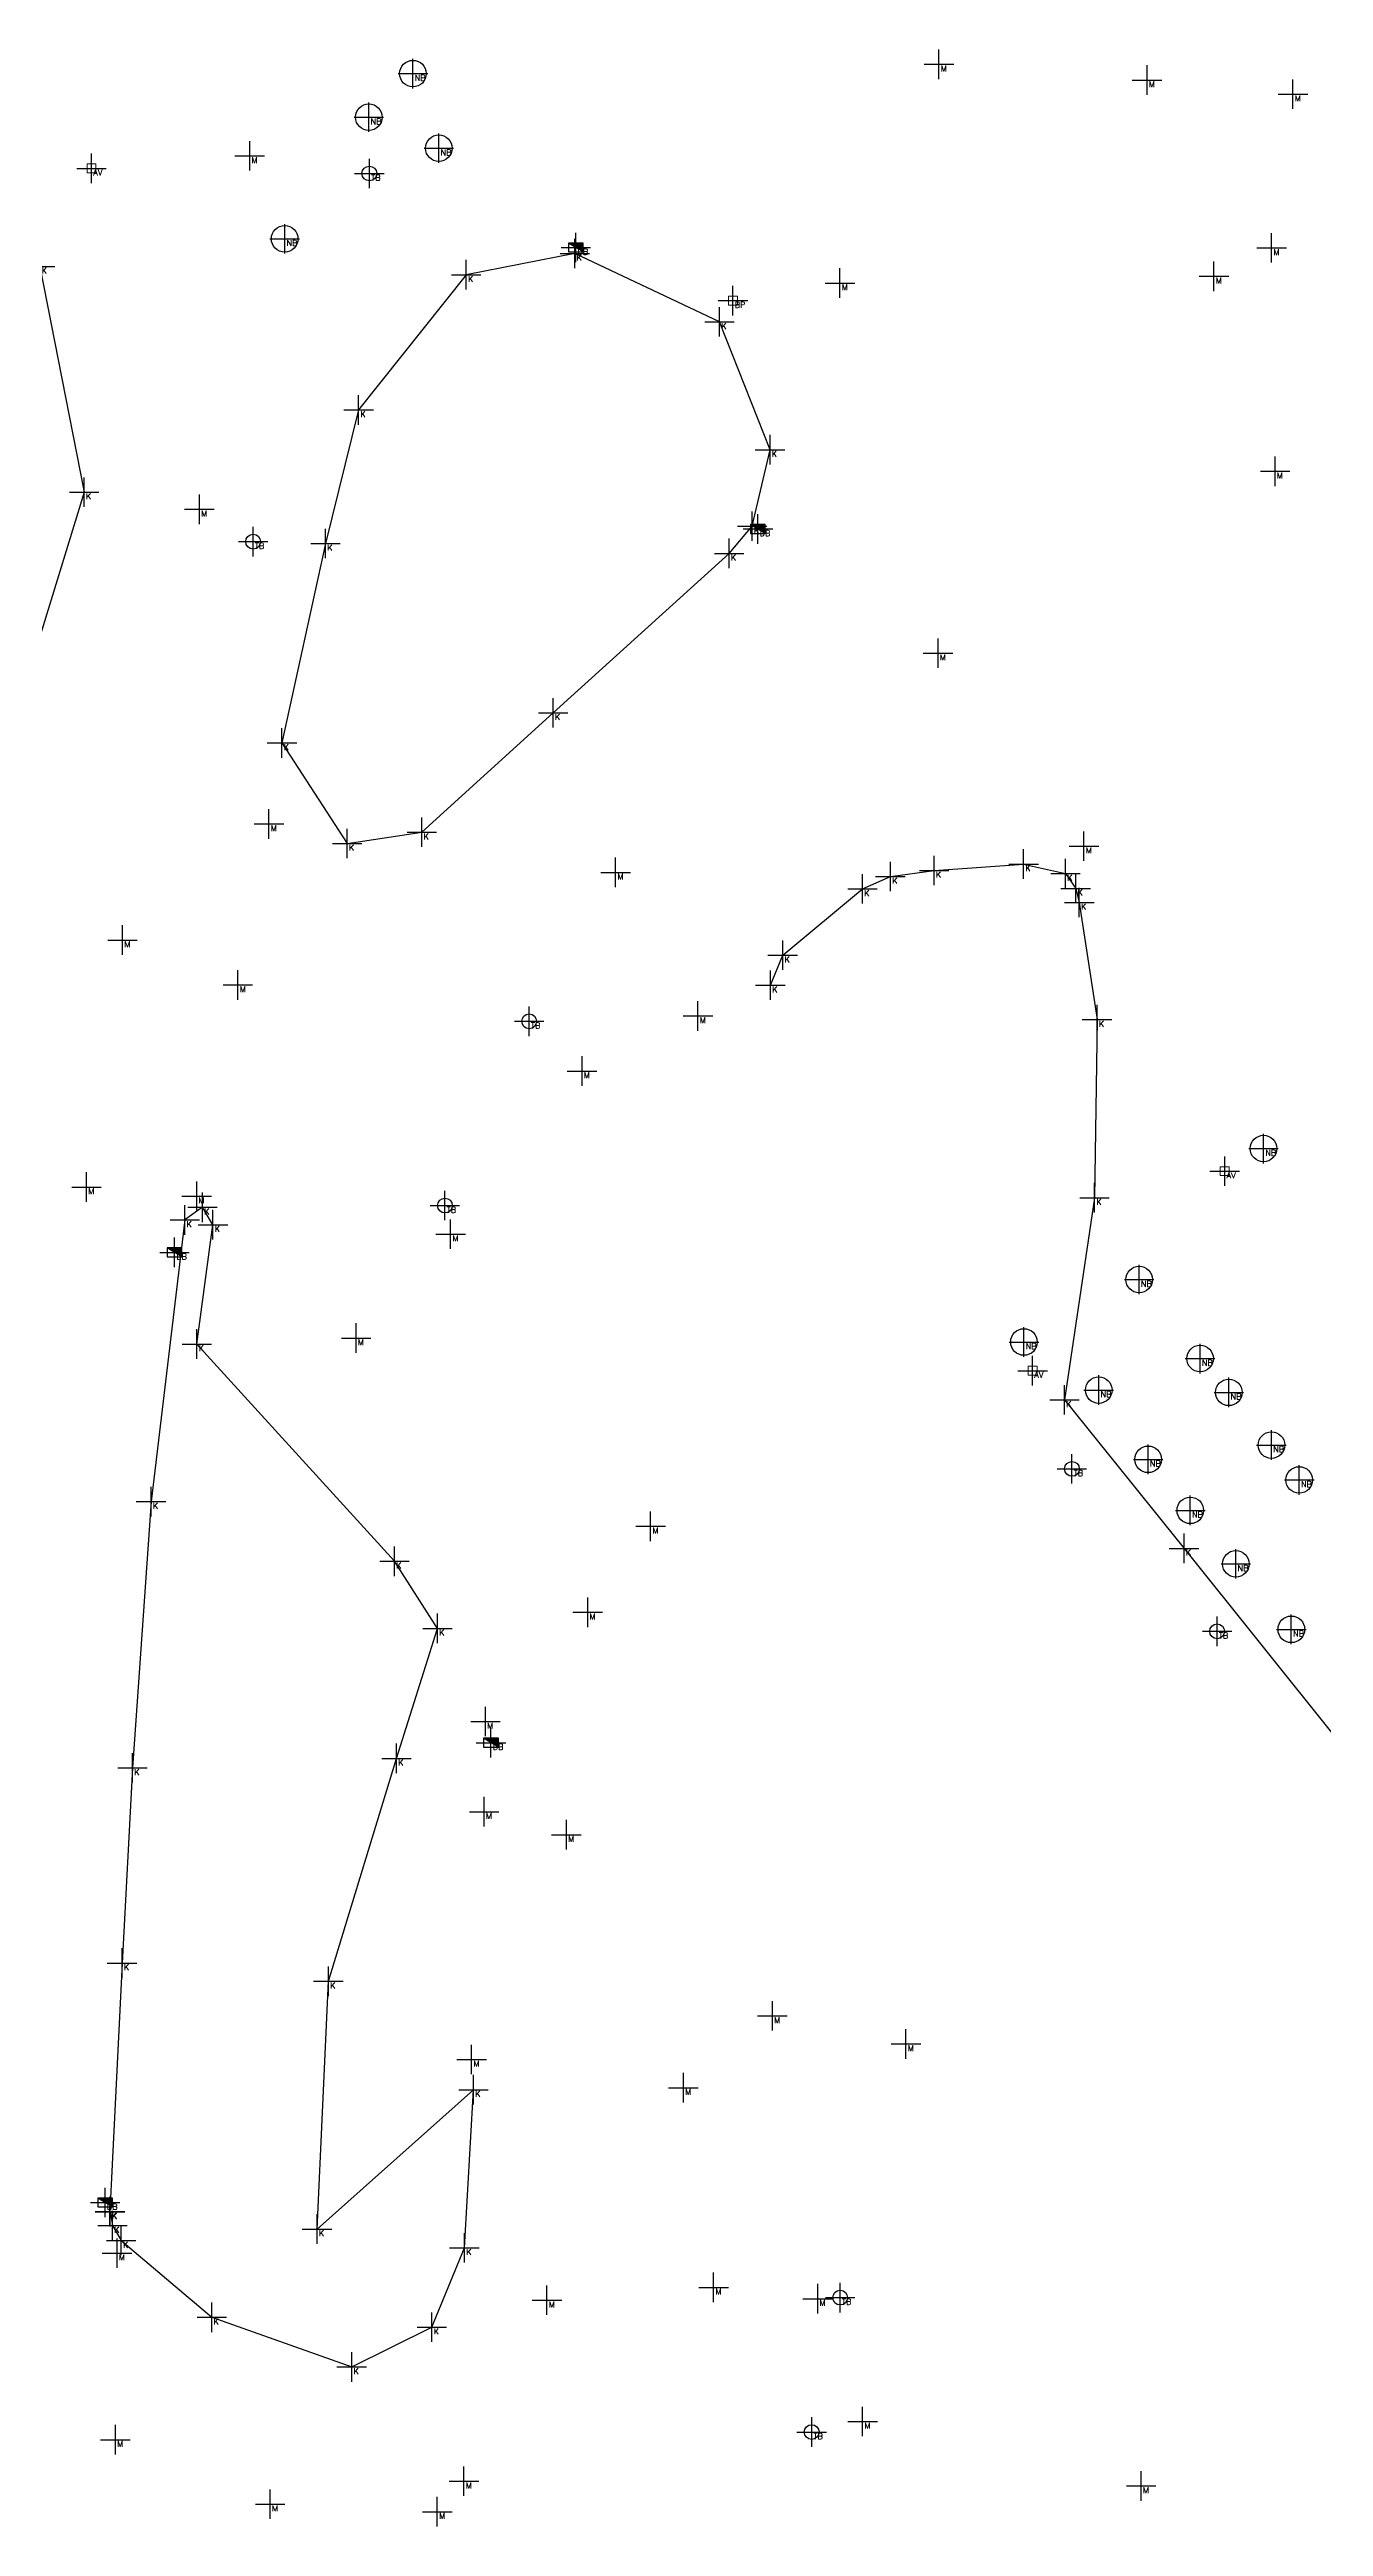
# Model space of a CAD drawing. Header units: metres. Extents: x 113488 to 113987, y 6281306 to 6282136.
# Drawn here: x 113720.1 to 113763.2, y 6281872.3 to 6281956.2 of the extents above; entities that cross this region are included whole.
import ezdxf
from ezdxf.enums import TextEntityAlignment as Align

# ---------------------------------------------------------------- set-up
doc = ezdxf.new("R2010")
doc.units = ezdxf.units.M
doc.header["$PDMODE"] = 2
doc.header["$PDSIZE"] = 0.5
doc.linetypes.add('HIDDEN2', pattern=[0.1875, 0.125, -0.0625])
for name, color, linetype in [('M-2VA', 7, 'Continuous'), ('M-3YTOR', 7, 'Continuous'), ('M-BEF-BRUNNAR-INMÄTT', 7, 'Continuous'), ('M-BEF-VA-V', 4, 'HIDDEN2'), ('M-BEF-VA-V-INMÄTT', 7, 'Continuous'), ('M-BEF-VÄGKANTSTÖD', 1, 'Continuous'), ('M-BRUNNAR', 3, 'Continuous'), ('M-BRUNNSLOCK', 1, 'Continuous'), ('pntdesc', 1, 'Continuous')]:
    doc.layers.add(name, color=color, linetype=linetype)
doc.styles.get("Standard").update_dxf_attribs({"font": 'simplex8.shx'})

# ---------------------------------------------------------------- blocks, each defined once
blk = doc.blocks.new('meas')
at = {"color": 0}
blk.add_point((0, 0), dxfattribs=at)
at = {"layer": 'pntdesc'}
blk.add_attdef('PNTDESC', text='', height=1, dxfattribs=at).set_placement((0.3, -0.21), align=Align.TOP_LEFT)
blk = doc.blocks.new('TB')
at = {"layer": 'M-BRUNNAR', "ltscale": 0.1}
blk.add_circle((0, 0), 0.25, dxfattribs=at)
at = {"layer": 'M-BRUNNSLOCK', "ltscale": 0.1}
blk.add_circle((0, 0), 0.25, dxfattribs=at)
blk = doc.blocks.new('NB')
at = {"layer": 'M-BRUNNAR', "ltscale": 0.1}
blk.add_circle((0, 0), 0.45, dxfattribs=at)
blk = doc.blocks.new('AV')
at = {"layer": 'M-BEF-VA-V', "linetype": 'Continuous', "lineweight": 0, "flags": 128}
blk.add_lwpolyline([(-0.15, 0.15), (-0.15, -0.15), (0.15, -0.15), (0.15, 0.15)], close=True, dxfattribs=at)
blk = doc.blocks.new('BEF-DB')
blk.add_hatch(color=256).paths.add_polyline_path([(-0.25, 0.15), (0.25, -0.15), (0.25, 0.15)])
blk.add_line((0.25, -0.15), (-0.25, 0.15))
at = {"flags": 128}
blk.add_lwpolyline([(-0.25, 0.15), (-0.25, -0.15), (0.25, -0.15), (0.25, 0.15)], close=True, dxfattribs=at)

msp = doc.modelspace()

# ---------------------------------------------------------------- linework, layer by layer
at = {"layer": 'M-BEF-VÄGKANTSTÖD'}
for points in [[(113715.943, 6281952.218, 6.891), (113719.763, 6281948.876, 6.947), (113721.261, 6281941.231, 6.892), (113718.91, 6281933.574, 6.841), (113714.891, 6281929.395, 6.83)], [(113744.49, 6281924.533, 7.216), (113744.905, 6281925.548, 7.192), (113747.608, 6281927.794, 7.18), (113748.552, 6281928.214, 7.186), (113750.034, 6281928.419, 7.196), (113753.061, 6281928.636, 7.209), (113754.479, 6281928.314, 7.188), (113754.823, 6281927.812, 7.174), (113754.944, 6281927.334, 7.139), (113755.547, 6281923.368, 7.07), (113755.462, 6281917.336, 6.972), (113754.446, 6281910.491, 7.035), (113758.49, 6281905.461, 7.025), (113766.203, 6281895.831, 7.056), (113768.049, 6281892.482, 7.102), (113768.661, 6281890.104, 7.131), (113769.019, 6281888.961, 7.153), (113769.925, 6281887.355, 7.179), (113775.732, 6281877.434, 7.32)], [(113722.138, 6281882.993, 7.02), (113722.139, 6281883.001, 7.03), (113722.221, 6281882.53, 7.046), (113722.515, 6281882.023, 7.066), (113725.581, 6281879.424, 7.146), (113730.316, 6281877.742, 7.116), (113733.031, 6281879.089, 7.087), (113734.13, 6281881.776, 7.067), (113734.438, 6281887.131, 7.011), (113729.144, 6281882.411, 7.123), (113729.528, 6281890.803, 7.013), (113731.831, 6281898.35, 6.931), (113733.22, 6281902.751, 6.942), (113731.766, 6281905.025, 6.958), (113725.076, 6281912.38, 6.82), (113725.621, 6281916.421, 6.73), (113725.267, 6281917.011, 6.703), (113724.668, 6281916.583, 6.688), (113723.523, 6281907.046, 6.822), (113722.898, 6281898.029, 6.925), (113722.542, 6281891.419, 6.978), (113722.128, 6281883.004, 7.037)]]:
    msp.add_polyline3d(points, dxfattribs=at)
msp.add_polyline3d([(113737.137, 6281933.758, 6.976), (113743.095, 6281939.155, 6.882), (113743.872, 6281940.076, 6.841), (113744.476, 6281942.666, 6.864), (113742.767, 6281946.995, 6.912), (113737.869, 6281949.313, 6.929), (113734.193, 6281948.591, 6.958), (113730.552, 6281944.013, 6.912), (113729.428, 6281939.49, 6.863), (113727.954, 6281932.736, 6.827), (113730.162, 6281929.332, 6.87), (113732.69, 6281929.714, 6.927)], close=True, dxfattribs=at)

# ---------------------------------------------------------------- block references
at = {"layer": 'M-2VA', "color": 20}
ref = msp.add_blockref('meas', (113732.39, 6281955.402, 6.962), dxfattribs=dict(at, xscale=0.2, yscale=0.2, zscale=0.2))
ref.add_attrib('PNTDESC', 'NB', dxfattribs={"layer": 'pntdesc', "height": 0.2}).set_placement((113732.45, 6281955.36, 6.962), align=Align.TOP_LEFT)
ref = msp.add_blockref('meas', (113730.897, 6281953.927, 6.976), dxfattribs=dict(at, xscale=0.2, yscale=0.2, zscale=0.2))
ref.add_attrib('PNTDESC', 'NB', dxfattribs={"layer": 'pntdesc', "height": 0.2}).set_placement((113730.957, 6281953.885, 6.976), align=Align.TOP_LEFT)
ref = msp.add_blockref('meas', (113733.265, 6281952.876, 6.953), dxfattribs=dict(at, xscale=0.2, yscale=0.2, zscale=0.2))
ref.add_attrib('PNTDESC', 'NB', dxfattribs={"layer": 'pntdesc', "height": 0.2}).set_placement((113733.325, 6281952.834, 6.953), align=Align.TOP_LEFT)
at = {"layer": 'M-2VA', "color": 130}
ref = msp.add_blockref('meas', (113721.51, 6281952.195, 6.912), dxfattribs=dict(at, xscale=0.2, yscale=0.2, zscale=0.2))
ref.add_attrib('PNTDESC', 'AV', dxfattribs={"layer": 'pntdesc', "height": 0.2}).set_placement((113721.57, 6281952.153, 6.912), align=Align.TOP_LEFT)
at = {"layer": 'M-2VA', "color": 50}
ref = msp.add_blockref('meas', (113730.915, 6281952.021, 6.952), dxfattribs=dict(at, xscale=0.2, yscale=0.2, zscale=0.2))
ref.add_attrib('PNTDESC', 'TB', dxfattribs={"layer": 'pntdesc', "height": 0.2}).set_placement((113730.975, 6281951.979, 6.952), align=Align.TOP_LEFT)
at = {"layer": 'M-2VA', "color": 20}
ref = msp.add_blockref('meas', (113728.048, 6281949.808, 6.97), dxfattribs=dict(at, xscale=0.2, yscale=0.2, zscale=0.2))
ref.add_attrib('PNTDESC', 'NB', dxfattribs={"layer": 'pntdesc', "height": 0.2}).set_placement((113728.108, 6281949.766, 6.97), align=Align.TOP_LEFT)
at = {"layer": 'M-2VA', "color": 150}
ref = msp.add_blockref('meas', (113737.903, 6281949.512, 6.941), dxfattribs=dict(at, xscale=0.2, yscale=0.2, zscale=0.2))
ref.add_attrib('PNTDESC', 'DB', dxfattribs={"layer": 'pntdesc', "height": 0.2}).set_placement((113737.963, 6281949.47, 6.941), align=Align.TOP_LEFT)
at = {"layer": 'M-2VA', "color": 210}
ref = msp.add_blockref('meas', (113743.221, 6281947.716, 6.909), dxfattribs=dict(at, xscale=0.2, yscale=0.2, zscale=0.2))
ref.add_attrib('PNTDESC', 'BP', dxfattribs={"layer": 'pntdesc', "height": 0.2}).set_placement((113743.281, 6281947.674, 6.909), align=Align.TOP_LEFT)
at = {"layer": 'M-2VA', "color": 150}
ref = msp.add_blockref('meas', (113744.067, 6281939.982, 6.854), dxfattribs=dict(at, xscale=0.2, yscale=0.2, zscale=0.2))
ref.add_attrib('PNTDESC', 'DB', dxfattribs={"layer": 'pntdesc', "height": 0.2}).set_placement((113744.127, 6281939.94, 6.854), align=Align.TOP_LEFT)
at = {"layer": 'M-2VA', "color": 50}
ref = msp.add_blockref('meas', (113726.98, 6281939.553, 6.896), dxfattribs=dict(at, xscale=0.2, yscale=0.2, zscale=0.2))
ref.add_attrib('PNTDESC', 'TB', dxfattribs={"layer": 'pntdesc', "height": 0.2}).set_placement((113727.04, 6281939.511, 6.896), align=Align.TOP_LEFT)
ref = msp.add_blockref('meas', (113736.324, 6281923.311, 7.148), dxfattribs=dict(at, xscale=0.2, yscale=0.2, zscale=0.2))
ref.add_attrib('PNTDESC', 'TB', dxfattribs={"layer": 'pntdesc', "height": 0.2}).set_placement((113736.384, 6281923.269, 7.148), align=Align.TOP_LEFT)
at = {"layer": 'M-2VA', "color": 130}
ref = msp.add_blockref('meas', (113759.869, 6281918.235, 6.958), dxfattribs=dict(at, xscale=0.2, yscale=0.2, zscale=0.2))
ref.add_attrib('PNTDESC', 'AV', dxfattribs={"layer": 'pntdesc', "height": 0.2}).set_placement((113759.929, 6281918.193, 6.958), align=Align.TOP_LEFT)
at = {"layer": 'M-2VA', "color": 20}
ref = msp.add_blockref('meas', (113761.183, 6281919, 6.958), dxfattribs=dict(at, xscale=0.2, yscale=0.2, zscale=0.2))
ref.add_attrib('PNTDESC', 'NB', dxfattribs={"layer": 'pntdesc', "height": 0.2}).set_placement((113761.243, 6281918.958, 6.958), align=Align.TOP_LEFT)
at = {"layer": 'M-2VA', "color": 50}
ref = msp.add_blockref('meas', (113733.471, 6281917.071, 7.084), dxfattribs=dict(at, xscale=0.2, yscale=0.2, zscale=0.2))
ref.add_attrib('PNTDESC', 'TB', dxfattribs={"layer": 'pntdesc', "height": 0.2}).set_placement((113733.531, 6281917.029, 7.084), align=Align.TOP_LEFT)
at = {"layer": 'M-2VA', "color": 150}
ref = msp.add_blockref('meas', (113724.32, 6281915.485, 6.692), dxfattribs=dict(at, xscale=0.2, yscale=0.2, zscale=0.2))
ref.add_attrib('PNTDESC', 'DB', dxfattribs={"layer": 'pntdesc', "height": 0.2}).set_placement((113724.38, 6281915.443, 6.692), align=Align.TOP_LEFT)
at = {"layer": 'M-2VA', "color": 20}
ref = msp.add_blockref('meas', (113756.972, 6281914.565, 6.925), dxfattribs=dict(at, xscale=0.2, yscale=0.2, zscale=0.2))
ref.add_attrib('PNTDESC', 'NB', dxfattribs={"layer": 'pntdesc', "height": 0.2}).set_placement((113757.032, 6281914.523, 6.925), align=Align.TOP_LEFT)
ref = msp.add_blockref('meas', (113753.073, 6281912.45, 7.18), dxfattribs=dict(at, xscale=0.2, yscale=0.2, zscale=0.2))
ref.add_attrib('PNTDESC', 'NB', dxfattribs={"layer": 'pntdesc', "height": 0.2}).set_placement((113753.133, 6281912.408, 7.18), align=Align.TOP_LEFT)
at = {"layer": 'M-2VA', "color": 130}
ref = msp.add_blockref('meas', (113753.364, 6281911.478, 7.189), dxfattribs=dict(at, xscale=0.2, yscale=0.2, zscale=0.2))
ref.add_attrib('PNTDESC', 'AV', dxfattribs={"layer": 'pntdesc', "height": 0.2}).set_placement((113753.424, 6281911.436, 7.189), align=Align.TOP_LEFT)
at = {"layer": 'M-2VA', "color": 20}
ref = msp.add_blockref('meas', (113759.034, 6281911.889, 6.906), dxfattribs=dict(at, xscale=0.2, yscale=0.2, zscale=0.2))
ref.add_attrib('PNTDESC', 'NB', dxfattribs={"layer": 'pntdesc', "height": 0.2}).set_placement((113759.094, 6281911.847, 6.906), align=Align.TOP_LEFT)
ref = msp.add_blockref('meas', (113755.603, 6281910.822, 7.013), dxfattribs=dict(at, xscale=0.2, yscale=0.2, zscale=0.2))
ref.add_attrib('PNTDESC', 'NB', dxfattribs={"layer": 'pntdesc', "height": 0.2}).set_placement((113755.663, 6281910.78, 7.013), align=Align.TOP_LEFT)
ref = msp.add_blockref('meas', (113760.006, 6281910.745, 6.892), dxfattribs=dict(at, xscale=0.2, yscale=0.2, zscale=0.2))
ref.add_attrib('PNTDESC', 'NB', dxfattribs={"layer": 'pntdesc', "height": 0.2}).set_placement((113760.066, 6281910.703, 6.892), align=Align.TOP_LEFT)
ref = msp.add_blockref('meas', (113761.449, 6281908.96, 6.918), dxfattribs=dict(at, xscale=0.2, yscale=0.2, zscale=0.2))
ref.add_attrib('PNTDESC', 'NB', dxfattribs={"layer": 'pntdesc', "height": 0.2}).set_placement((113761.509, 6281908.918, 6.918), align=Align.TOP_LEFT)
at = {"layer": 'M-2VA', "color": 50}
ref = msp.add_blockref('meas', (113754.695, 6281908.154, 7.27), dxfattribs=dict(at, xscale=0.2, yscale=0.2, zscale=0.2))
ref.add_attrib('PNTDESC', 'TB', dxfattribs={"layer": 'pntdesc', "height": 0.2}).set_placement((113754.755, 6281908.112, 7.27), align=Align.TOP_LEFT)
at = {"layer": 'M-2VA', "color": 20}
ref = msp.add_blockref('meas', (113757.277, 6281908.477, 7.008), dxfattribs=dict(at, xscale=0.2, yscale=0.2, zscale=0.2))
ref.add_attrib('PNTDESC', 'NB', dxfattribs={"layer": 'pntdesc', "height": 0.2}).set_placement((113757.337, 6281908.435, 7.008), align=Align.TOP_LEFT)
ref = msp.add_blockref('meas', (113762.391, 6281907.778, 6.943), dxfattribs=dict(at, xscale=0.2, yscale=0.2, zscale=0.2))
ref.add_attrib('PNTDESC', 'NB', dxfattribs={"layer": 'pntdesc', "height": 0.2}).set_placement((113762.451, 6281907.736, 6.943), align=Align.TOP_LEFT)
ref = msp.add_blockref('meas', (113758.703, 6281906.749, 7.008), dxfattribs=dict(at, xscale=0.2, yscale=0.2, zscale=0.2))
ref.add_attrib('PNTDESC', 'NB', dxfattribs={"layer": 'pntdesc', "height": 0.2}).set_placement((113758.763, 6281906.707, 7.008), align=Align.TOP_LEFT)
ref = msp.add_blockref('meas', (113760.244, 6281904.936, 7.028), dxfattribs=dict(at, xscale=0.2, yscale=0.2, zscale=0.2))
ref.add_attrib('PNTDESC', 'NB', dxfattribs={"layer": 'pntdesc', "height": 0.2}).set_placement((113760.304, 6281904.894, 7.028), align=Align.TOP_LEFT)
at = {"layer": 'M-2VA', "color": 50}
ref = msp.add_blockref('meas', (113759.611, 6281902.653, 7.192), dxfattribs=dict(at, xscale=0.2, yscale=0.2, zscale=0.2))
ref.add_attrib('PNTDESC', 'TB', dxfattribs={"layer": 'pntdesc', "height": 0.2}).set_placement((113759.671, 6281902.611, 7.192), align=Align.TOP_LEFT)
at = {"layer": 'M-2VA', "color": 20}
ref = msp.add_blockref('meas', (113762.123, 6281902.72, 7.029), dxfattribs=dict(at, xscale=0.2, yscale=0.2, zscale=0.2))
ref.add_attrib('PNTDESC', 'NB', dxfattribs={"layer": 'pntdesc', "height": 0.2}).set_placement((113762.183, 6281902.678, 7.029), align=Align.TOP_LEFT)
at = {"layer": 'M-2VA', "color": 150}
ref = msp.add_blockref('meas', (113735.031, 6281898.881, 6.809), dxfattribs=dict(at, xscale=0.2, yscale=0.2, zscale=0.2))
ref.add_attrib('PNTDESC', 'DB', dxfattribs={"layer": 'pntdesc', "height": 0.2}).set_placement((113735.091, 6281898.839, 6.809), align=Align.TOP_LEFT)
ref = msp.add_blockref('meas', (113721.972, 6281883.311, 7.026), dxfattribs=dict(at, xscale=0.2, yscale=0.2, zscale=0.2))
ref.add_attrib('PNTDESC', 'DB', dxfattribs={"layer": 'pntdesc', "height": 0.2}).set_placement((113722.032, 6281883.269, 7.026), align=Align.TOP_LEFT)
at = {"layer": 'M-2VA', "color": 50}
ref = msp.add_blockref('meas', (113746.852, 6281880.091, 7.175), dxfattribs=dict(at, xscale=0.2, yscale=0.2, zscale=0.2))
ref.add_attrib('PNTDESC', 'TB', dxfattribs={"layer": 'pntdesc', "height": 0.2}).set_placement((113746.912, 6281880.049, 7.175), align=Align.TOP_LEFT)
ref = msp.add_blockref('meas', (113745.888, 6281875.536, 7.188), dxfattribs=dict(at, xscale=0.2, yscale=0.2, zscale=0.2))
ref.add_attrib('PNTDESC', 'TB', dxfattribs={"layer": 'pntdesc', "height": 0.2}).set_placement((113745.948, 6281875.494, 7.188), align=Align.TOP_LEFT)
at = {"layer": 'M-3YTOR', "color": 90}
ref = msp.add_blockref('meas', (113750.195, 6281955.718, 7.04), dxfattribs=dict(at, xscale=0.2, yscale=0.2, zscale=0.2))
ref.add_attrib('PNTDESC', 'M', dxfattribs={"layer": 'pntdesc', "height": 0.2}).set_placement((113750.255, 6281955.676, 7.04), align=Align.TOP_LEFT)
ref = msp.add_blockref('meas', (113757.24, 6281955.185, 7.032), dxfattribs=dict(at, xscale=0.2, yscale=0.2, zscale=0.2))
ref.add_attrib('PNTDESC', 'M', dxfattribs={"layer": 'pntdesc', "height": 0.2}).set_placement((113757.3, 6281955.143, 7.032), align=Align.TOP_LEFT)
ref = msp.add_blockref('meas', (113762.178, 6281954.708, 7.143), dxfattribs=dict(at, xscale=0.2, yscale=0.2, zscale=0.2))
ref.add_attrib('PNTDESC', 'M', dxfattribs={"layer": 'pntdesc', "height": 0.2}).set_placement((113762.238, 6281954.666, 7.143), align=Align.TOP_LEFT)
ref = msp.add_blockref('meas', (113726.865, 6281952.617, 7.034), dxfattribs=dict(at, xscale=0.2, yscale=0.2, zscale=0.2))
ref.add_attrib('PNTDESC', 'M', dxfattribs={"layer": 'pntdesc', "height": 0.2}).set_placement((113726.925, 6281952.575, 7.034), align=Align.TOP_LEFT)
at = {"layer": 'M-3YTOR', "color": 130}
ref = msp.add_blockref('meas', (113737.869, 6281949.313, 6.929), dxfattribs=dict(at, xscale=0.2, yscale=0.2, zscale=0.2))
ref.add_attrib('PNTDESC', 'K', dxfattribs={"layer": 'pntdesc', "height": 0.2}).set_placement((113737.929, 6281949.271, 6.929), align=Align.TOP_LEFT)
at = {"layer": 'M-3YTOR', "color": 90}
ref = msp.add_blockref('meas', (113761.454, 6281949.501, 7.084), dxfattribs=dict(at, xscale=0.2, yscale=0.2, zscale=0.2))
ref.add_attrib('PNTDESC', 'M', dxfattribs={"layer": 'pntdesc', "height": 0.2}).set_placement((113761.514, 6281949.459, 7.084), align=Align.TOP_LEFT)
at = {"layer": 'M-3YTOR', "color": 130}
ref = msp.add_blockref('meas', (113719.763, 6281948.876, 6.947), dxfattribs=dict(at, xscale=0.2, yscale=0.2, zscale=0.2))
ref.add_attrib('PNTDESC', 'K', dxfattribs={"layer": 'pntdesc', "height": 0.2}).set_placement((113719.823, 6281948.834, 6.947), align=Align.TOP_LEFT)
ref = msp.add_blockref('meas', (113734.193, 6281948.591, 6.958), dxfattribs=dict(at, xscale=0.2, yscale=0.2, zscale=0.2))
ref.add_attrib('PNTDESC', 'K', dxfattribs={"layer": 'pntdesc', "height": 0.2}).set_placement((113734.253, 6281948.549, 6.958), align=Align.TOP_LEFT)
at = {"layer": 'M-3YTOR', "color": 90}
ref = msp.add_blockref('meas', (113759.502, 6281948.54, 7.039), dxfattribs=dict(at, xscale=0.2, yscale=0.2, zscale=0.2))
ref.add_attrib('PNTDESC', 'M', dxfattribs={"layer": 'pntdesc', "height": 0.2}).set_placement((113759.562, 6281948.498, 7.039), align=Align.TOP_LEFT)
ref = msp.add_blockref('meas', (113746.845, 6281948.31, 6.931), dxfattribs=dict(at, xscale=0.2, yscale=0.2, zscale=0.2))
ref.add_attrib('PNTDESC', 'M', dxfattribs={"layer": 'pntdesc', "height": 0.2}).set_placement((113746.905, 6281948.268, 6.931), align=Align.TOP_LEFT)
at = {"layer": 'M-3YTOR', "color": 130}
ref = msp.add_blockref('meas', (113742.767, 6281946.995, 6.912), dxfattribs=dict(at, xscale=0.2, yscale=0.2, zscale=0.2))
ref.add_attrib('PNTDESC', 'K', dxfattribs={"layer": 'pntdesc', "height": 0.2}).set_placement((113742.827, 6281946.953, 6.912), align=Align.TOP_LEFT)
ref = msp.add_blockref('meas', (113730.552, 6281944.013, 6.912), dxfattribs=dict(at, xscale=0.2, yscale=0.2, zscale=0.2))
ref.add_attrib('PNTDESC', 'K', dxfattribs={"layer": 'pntdesc', "height": 0.2}).set_placement((113730.612, 6281943.971, 6.912), align=Align.TOP_LEFT)
ref = msp.add_blockref('meas', (113744.476, 6281942.666, 6.864), dxfattribs=dict(at, xscale=0.2, yscale=0.2, zscale=0.2))
ref.add_attrib('PNTDESC', 'K', dxfattribs={"layer": 'pntdesc', "height": 0.2}).set_placement((113744.536, 6281942.624, 6.864), align=Align.TOP_LEFT)
at = {"layer": 'M-3YTOR', "color": 90}
ref = msp.add_blockref('meas', (113761.574, 6281941.936, 7.143), dxfattribs=dict(at, xscale=0.2, yscale=0.2, zscale=0.2))
ref.add_attrib('PNTDESC', 'M', dxfattribs={"layer": 'pntdesc', "height": 0.2}).set_placement((113761.634, 6281941.894, 7.143), align=Align.TOP_LEFT)
at = {"layer": 'M-3YTOR', "color": 130}
ref = msp.add_blockref('meas', (113721.261, 6281941.231, 6.892), dxfattribs=dict(at, xscale=0.2, yscale=0.2, zscale=0.2))
ref.add_attrib('PNTDESC', 'K', dxfattribs={"layer": 'pntdesc', "height": 0.2}).set_placement((113721.321, 6281941.189, 6.892), align=Align.TOP_LEFT)
at = {"layer": 'M-3YTOR', "color": 90}
ref = msp.add_blockref('meas', (113725.161, 6281940.649, 6.937), dxfattribs=dict(at, xscale=0.2, yscale=0.2, zscale=0.2))
ref.add_attrib('PNTDESC', 'M', dxfattribs={"layer": 'pntdesc', "height": 0.2}).set_placement((113725.221, 6281940.607, 6.937), align=Align.TOP_LEFT)
at = {"layer": 'M-3YTOR', "color": 130}
ref = msp.add_blockref('meas', (113743.872, 6281940.076, 6.841), dxfattribs=dict(at, xscale=0.2, yscale=0.2, zscale=0.2))
ref.add_attrib('PNTDESC', 'K', dxfattribs={"layer": 'pntdesc', "height": 0.2}).set_placement((113743.932, 6281940.034, 6.841), align=Align.TOP_LEFT)
ref = msp.add_blockref('meas', (113729.428, 6281939.49, 6.863), dxfattribs=dict(at, xscale=0.2, yscale=0.2, zscale=0.2))
ref.add_attrib('PNTDESC', 'K', dxfattribs={"layer": 'pntdesc', "height": 0.2}).set_placement((113729.488, 6281939.448, 6.863), align=Align.TOP_LEFT)
ref = msp.add_blockref('meas', (113743.095, 6281939.155, 6.882), dxfattribs=dict(at, xscale=0.2, yscale=0.2, zscale=0.2))
ref.add_attrib('PNTDESC', 'K', dxfattribs={"layer": 'pntdesc', "height": 0.2}).set_placement((113743.155, 6281939.113, 6.882), align=Align.TOP_LEFT)
at = {"layer": 'M-3YTOR', "color": 90}
ref = msp.add_blockref('meas', (113750.166, 6281935.778, 6.995), dxfattribs=dict(at, xscale=0.2, yscale=0.2, zscale=0.2))
ref.add_attrib('PNTDESC', 'M', dxfattribs={"layer": 'pntdesc', "height": 0.2}).set_placement((113750.226, 6281935.736, 6.995), align=Align.TOP_LEFT)
at = {"layer": 'M-3YTOR', "color": 130}
ref = msp.add_blockref('meas', (113737.137, 6281933.758, 6.976), dxfattribs=dict(at, xscale=0.2, yscale=0.2, zscale=0.2))
ref.add_attrib('PNTDESC', 'K', dxfattribs={"layer": 'pntdesc', "height": 0.2}).set_placement((113737.197, 6281933.716, 6.976), align=Align.TOP_LEFT)
ref = msp.add_blockref('meas', (113727.954, 6281932.736, 6.827), dxfattribs=dict(at, xscale=0.2, yscale=0.2, zscale=0.2))
ref.add_attrib('PNTDESC', 'K', dxfattribs={"layer": 'pntdesc', "height": 0.2}).set_placement((113728.014, 6281932.694, 6.827), align=Align.TOP_LEFT)
at = {"layer": 'M-3YTOR', "color": 90}
ref = msp.add_blockref('meas', (113727.517, 6281929.994, 6.788), dxfattribs=dict(at, xscale=0.2, yscale=0.2, zscale=0.2))
ref.add_attrib('PNTDESC', 'M', dxfattribs={"layer": 'pntdesc', "height": 0.2}).set_placement((113727.577, 6281929.952, 6.788), align=Align.TOP_LEFT)
at = {"layer": 'M-3YTOR', "color": 130}
ref = msp.add_blockref('meas', (113730.162, 6281929.332, 6.87), dxfattribs=dict(at, xscale=0.2, yscale=0.2, zscale=0.2))
ref.add_attrib('PNTDESC', 'K', dxfattribs={"layer": 'pntdesc', "height": 0.2}).set_placement((113730.222, 6281929.29, 6.87), align=Align.TOP_LEFT)
ref = msp.add_blockref('meas', (113732.69, 6281929.714, 6.927), dxfattribs=dict(at, xscale=0.2, yscale=0.2, zscale=0.2))
ref.add_attrib('PNTDESC', 'K', dxfattribs={"layer": 'pntdesc', "height": 0.2}).set_placement((113732.75, 6281929.672, 6.927), align=Align.TOP_LEFT)
at = {"layer": 'M-3YTOR', "color": 90}
ref = msp.add_blockref('meas', (113755.104, 6281929.241, 7.163), dxfattribs=dict(at, xscale=0.2, yscale=0.2, zscale=0.2))
ref.add_attrib('PNTDESC', 'M', dxfattribs={"layer": 'pntdesc', "height": 0.2}).set_placement((113755.164, 6281929.199, 7.163), align=Align.TOP_LEFT)
ref = msp.add_blockref('meas', (113739.25, 6281928.353, 7.098), dxfattribs=dict(at, xscale=0.2, yscale=0.2, zscale=0.2))
ref.add_attrib('PNTDESC', 'M', dxfattribs={"layer": 'pntdesc', "height": 0.2}).set_placement((113739.31, 6281928.311, 7.098), align=Align.TOP_LEFT)
at = {"layer": 'M-3YTOR', "color": 130}
ref = msp.add_blockref('meas', (113750.034, 6281928.419, 7.196), dxfattribs=dict(at, xscale=0.2, yscale=0.2, zscale=0.2))
ref.add_attrib('PNTDESC', 'K', dxfattribs={"layer": 'pntdesc', "height": 0.2}).set_placement((113750.094, 6281928.377, 7.196), align=Align.TOP_LEFT)
ref = msp.add_blockref('meas', (113753.061, 6281928.636, 7.209), dxfattribs=dict(at, xscale=0.2, yscale=0.2, zscale=0.2))
ref.add_attrib('PNTDESC', 'K', dxfattribs={"layer": 'pntdesc', "height": 0.2}).set_placement((113753.121, 6281928.594, 7.209), align=Align.TOP_LEFT)
ref = msp.add_blockref('meas', (113754.479, 6281928.314, 7.188), dxfattribs=dict(at, xscale=0.2, yscale=0.2, zscale=0.2))
ref.add_attrib('PNTDESC', 'K', dxfattribs={"layer": 'pntdesc', "height": 0.2}).set_placement((113754.539, 6281928.272, 7.188), align=Align.TOP_LEFT)
ref = msp.add_blockref('meas', (113747.608, 6281927.794, 7.18), dxfattribs=dict(at, xscale=0.2, yscale=0.2, zscale=0.2))
ref.add_attrib('PNTDESC', 'K', dxfattribs={"layer": 'pntdesc', "height": 0.2}).set_placement((113747.668, 6281927.752, 7.18), align=Align.TOP_LEFT)
ref = msp.add_blockref('meas', (113748.552, 6281928.214, 7.186), dxfattribs=dict(at, xscale=0.2, yscale=0.2, zscale=0.2))
ref.add_attrib('PNTDESC', 'K', dxfattribs={"layer": 'pntdesc', "height": 0.2}).set_placement((113748.612, 6281928.172, 7.186), align=Align.TOP_LEFT)
ref = msp.add_blockref('meas', (113754.823, 6281927.812, 7.174), dxfattribs=dict(at, xscale=0.2, yscale=0.2, zscale=0.2))
ref.add_attrib('PNTDESC', 'K', dxfattribs={"layer": 'pntdesc', "height": 0.2}).set_placement((113754.883, 6281927.77, 7.174), align=Align.TOP_LEFT)
ref = msp.add_blockref('meas', (113754.944, 6281927.334, 7.139), dxfattribs=dict(at, xscale=0.2, yscale=0.2, zscale=0.2))
ref.add_attrib('PNTDESC', 'K', dxfattribs={"layer": 'pntdesc', "height": 0.2}).set_placement((113755.004, 6281927.292, 7.139), align=Align.TOP_LEFT)
at = {"layer": 'M-3YTOR', "color": 90}
ref = msp.add_blockref('meas', (113722.559, 6281926.061, 6.818), dxfattribs=dict(at, xscale=0.2, yscale=0.2, zscale=0.2))
ref.add_attrib('PNTDESC', 'M', dxfattribs={"layer": 'pntdesc', "height": 0.2}).set_placement((113722.619, 6281926.019, 6.818), align=Align.TOP_LEFT)
at = {"layer": 'M-3YTOR', "color": 130}
ref = msp.add_blockref('meas', (113744.905, 6281925.548, 7.192), dxfattribs=dict(at, xscale=0.2, yscale=0.2, zscale=0.2))
ref.add_attrib('PNTDESC', 'K', dxfattribs={"layer": 'pntdesc', "height": 0.2}).set_placement((113744.965, 6281925.506, 7.192), align=Align.TOP_LEFT)
at = {"layer": 'M-3YTOR', "color": 90}
ref = msp.add_blockref('meas', (113726.464, 6281924.542, 6.735), dxfattribs=dict(at, xscale=0.2, yscale=0.2, zscale=0.2))
ref.add_attrib('PNTDESC', 'M', dxfattribs={"layer": 'pntdesc', "height": 0.2}).set_placement((113726.524, 6281924.5, 6.735), align=Align.TOP_LEFT)
at = {"layer": 'M-3YTOR', "color": 130}
ref = msp.add_blockref('meas', (113744.49, 6281924.533, 7.216), dxfattribs=dict(at, xscale=0.2, yscale=0.2, zscale=0.2))
ref.add_attrib('PNTDESC', 'K', dxfattribs={"layer": 'pntdesc', "height": 0.2}).set_placement((113744.55, 6281924.491, 7.216), align=Align.TOP_LEFT)
at = {"layer": 'M-3YTOR', "color": 90}
ref = msp.add_blockref('meas', (113742.036, 6281923.491, 7.21), dxfattribs=dict(at, xscale=0.2, yscale=0.2, zscale=0.2))
ref.add_attrib('PNTDESC', 'M', dxfattribs={"layer": 'pntdesc', "height": 0.2}).set_placement((113742.096, 6281923.449, 7.21), align=Align.TOP_LEFT)
at = {"layer": 'M-3YTOR', "color": 130}
ref = msp.add_blockref('meas', (113755.547, 6281923.368, 7.07), dxfattribs=dict(at, xscale=0.2, yscale=0.2, zscale=0.2))
ref.add_attrib('PNTDESC', 'K', dxfattribs={"layer": 'pntdesc', "height": 0.2}).set_placement((113755.607, 6281923.326, 7.07), align=Align.TOP_LEFT)
at = {"layer": 'M-3YTOR', "color": 90}
ref = msp.add_blockref('meas', (113738.114, 6281921.625, 7.191), dxfattribs=dict(at, xscale=0.2, yscale=0.2, zscale=0.2))
ref.add_attrib('PNTDESC', 'M', dxfattribs={"layer": 'pntdesc', "height": 0.2}).set_placement((113738.174, 6281921.583, 7.191), align=Align.TOP_LEFT)
ref = msp.add_blockref('meas', (113721.34, 6281917.699, 6.772), dxfattribs=dict(at, xscale=0.2, yscale=0.2, zscale=0.2))
ref.add_attrib('PNTDESC', 'M', dxfattribs={"layer": 'pntdesc', "height": 0.2}).set_placement((113721.4, 6281917.657, 6.772), align=Align.TOP_LEFT)
ref = msp.add_blockref('meas', (113725.07, 6281917.39, 6.707), dxfattribs=dict(at, xscale=0.2, yscale=0.2, zscale=0.2))
ref.add_attrib('PNTDESC', 'M', dxfattribs={"layer": 'pntdesc', "height": 0.2}).set_placement((113725.13, 6281917.348, 6.707), align=Align.TOP_LEFT)
at = {"layer": 'M-3YTOR', "color": 130}
ref = msp.add_blockref('meas', (113755.462, 6281917.336, 6.972), dxfattribs=dict(at, xscale=0.2, yscale=0.2, zscale=0.2))
ref.add_attrib('PNTDESC', 'K', dxfattribs={"layer": 'pntdesc', "height": 0.2}).set_placement((113755.522, 6281917.294, 6.972), align=Align.TOP_LEFT)
ref = msp.add_blockref('meas', (113724.668, 6281916.583, 6.688), dxfattribs=dict(at, xscale=0.2, yscale=0.2, zscale=0.2))
ref.add_attrib('PNTDESC', 'K', dxfattribs={"layer": 'pntdesc', "height": 0.2}).set_placement((113724.728, 6281916.541, 6.688), align=Align.TOP_LEFT)
ref = msp.add_blockref('meas', (113725.267, 6281917.011, 6.703), dxfattribs=dict(at, xscale=0.2, yscale=0.2, zscale=0.2))
ref.add_attrib('PNTDESC', 'K', dxfattribs={"layer": 'pntdesc', "height": 0.2}).set_placement((113725.327, 6281916.969, 6.703), align=Align.TOP_LEFT)
ref = msp.add_blockref('meas', (113725.621, 6281916.421, 6.73), dxfattribs=dict(at, xscale=0.2, yscale=0.2, zscale=0.2))
ref.add_attrib('PNTDESC', 'K', dxfattribs={"layer": 'pntdesc', "height": 0.2}).set_placement((113725.681, 6281916.379, 6.73), align=Align.TOP_LEFT)
at = {"layer": 'M-3YTOR', "color": 90}
ref = msp.add_blockref('meas', (113733.665, 6281916.102, 7.078), dxfattribs=dict(at, xscale=0.2, yscale=0.2, zscale=0.2))
ref.add_attrib('PNTDESC', 'M', dxfattribs={"layer": 'pntdesc', "height": 0.2}).set_placement((113733.725, 6281916.06, 7.078), align=Align.TOP_LEFT)
at = {"layer": 'M-3YTOR', "color": 130}
ref = msp.add_blockref('meas', (113725.076, 6281912.38, 6.82), dxfattribs=dict(at, xscale=0.2, yscale=0.2, zscale=0.2))
ref.add_attrib('PNTDESC', 'K', dxfattribs={"layer": 'pntdesc', "height": 0.2}).set_placement((113725.136, 6281912.338, 6.82), align=Align.TOP_LEFT)
at = {"layer": 'M-3YTOR', "color": 90}
ref = msp.add_blockref('meas', (113730.466, 6281912.584, 6.926), dxfattribs=dict(at, xscale=0.2, yscale=0.2, zscale=0.2))
ref.add_attrib('PNTDESC', 'M', dxfattribs={"layer": 'pntdesc', "height": 0.2}).set_placement((113730.526, 6281912.542, 6.926), align=Align.TOP_LEFT)
at = {"layer": 'M-3YTOR', "color": 130}
ref = msp.add_blockref('meas', (113754.446, 6281910.491, 7.035), dxfattribs=dict(at, xscale=0.2, yscale=0.2, zscale=0.2))
ref.add_attrib('PNTDESC', 'K', dxfattribs={"layer": 'pntdesc', "height": 0.2}).set_placement((113754.506, 6281910.449, 7.035), align=Align.TOP_LEFT)
ref = msp.add_blockref('meas', (113723.523, 6281907.046, 6.822), dxfattribs=dict(at, xscale=0.2, yscale=0.2, zscale=0.2))
ref.add_attrib('PNTDESC', 'K', dxfattribs={"layer": 'pntdesc', "height": 0.2}).set_placement((113723.583, 6281907.004, 6.822), align=Align.TOP_LEFT)
at = {"layer": 'M-3YTOR', "color": 90}
ref = msp.add_blockref('meas', (113740.436, 6281906.21, 7.071), dxfattribs=dict(at, xscale=0.2, yscale=0.2, zscale=0.2))
ref.add_attrib('PNTDESC', 'M', dxfattribs={"layer": 'pntdesc', "height": 0.2}).set_placement((113740.496, 6281906.168, 7.071), align=Align.TOP_LEFT)
at = {"layer": 'M-3YTOR', "color": 130}
ref = msp.add_blockref('meas', (113731.766, 6281905.025, 6.958), dxfattribs=dict(at, xscale=0.2, yscale=0.2, zscale=0.2))
ref.add_attrib('PNTDESC', 'K', dxfattribs={"layer": 'pntdesc', "height": 0.2}).set_placement((113731.826, 6281904.983, 6.958), align=Align.TOP_LEFT)
ref = msp.add_blockref('meas', (113758.49, 6281905.461, 7.025), dxfattribs=dict(at, xscale=0.2, yscale=0.2, zscale=0.2))
ref.add_attrib('PNTDESC', 'K', dxfattribs={"layer": 'pntdesc', "height": 0.2}).set_placement((113758.55, 6281905.419, 7.025), align=Align.TOP_LEFT)
at = {"layer": 'M-3YTOR', "color": 90}
ref = msp.add_blockref('meas', (113738.307, 6281903.298, 6.966), dxfattribs=dict(at, xscale=0.2, yscale=0.2, zscale=0.2))
ref.add_attrib('PNTDESC', 'M', dxfattribs={"layer": 'pntdesc', "height": 0.2}).set_placement((113738.367, 6281903.256, 6.966), align=Align.TOP_LEFT)
at = {"layer": 'M-3YTOR', "color": 130}
ref = msp.add_blockref('meas', (113733.22, 6281902.751, 6.942), dxfattribs=dict(at, xscale=0.2, yscale=0.2, zscale=0.2))
ref.add_attrib('PNTDESC', 'K', dxfattribs={"layer": 'pntdesc', "height": 0.2}).set_placement((113733.28, 6281902.709, 6.942), align=Align.TOP_LEFT)
at = {"layer": 'M-3YTOR', "color": 90}
ref = msp.add_blockref('meas', (113734.844, 6281899.601, 6.84), dxfattribs=dict(at, xscale=0.2, yscale=0.2, zscale=0.2))
ref.add_attrib('PNTDESC', 'M', dxfattribs={"layer": 'pntdesc', "height": 0.2}).set_placement((113734.904, 6281899.559, 6.84), align=Align.TOP_LEFT)
at = {"layer": 'M-3YTOR', "color": 130}
ref = msp.add_blockref('meas', (113731.831, 6281898.35, 6.931), dxfattribs=dict(at, xscale=0.2, yscale=0.2, zscale=0.2))
ref.add_attrib('PNTDESC', 'K', dxfattribs={"layer": 'pntdesc', "height": 0.2}).set_placement((113731.891, 6281898.308, 6.931), align=Align.TOP_LEFT)
ref = msp.add_blockref('meas', (113722.898, 6281898.029, 6.925), dxfattribs=dict(at, xscale=0.2, yscale=0.2, zscale=0.2))
ref.add_attrib('PNTDESC', 'K', dxfattribs={"layer": 'pntdesc', "height": 0.2}).set_placement((113722.958, 6281897.987, 6.925), align=Align.TOP_LEFT)
at = {"layer": 'M-3YTOR', "color": 90}
ref = msp.add_blockref('meas', (113734.801, 6281896.545, 6.894), dxfattribs=dict(at, xscale=0.2, yscale=0.2, zscale=0.2))
ref.add_attrib('PNTDESC', 'M', dxfattribs={"layer": 'pntdesc', "height": 0.2}).set_placement((113734.861, 6281896.503, 6.894), align=Align.TOP_LEFT)
ref = msp.add_blockref('meas', (113737.583, 6281895.766, 6.915), dxfattribs=dict(at, xscale=0.2, yscale=0.2, zscale=0.2))
ref.add_attrib('PNTDESC', 'M', dxfattribs={"layer": 'pntdesc', "height": 0.2}).set_placement((113737.643, 6281895.724, 6.915), align=Align.TOP_LEFT)
at = {"layer": 'M-3YTOR', "color": 130}
ref = msp.add_blockref('meas', (113722.542, 6281891.419, 6.978), dxfattribs=dict(at, xscale=0.2, yscale=0.2, zscale=0.2))
ref.add_attrib('PNTDESC', 'K', dxfattribs={"layer": 'pntdesc', "height": 0.2}).set_placement((113722.602, 6281891.377, 6.978), align=Align.TOP_LEFT)
ref = msp.add_blockref('meas', (113729.528, 6281890.803, 7.013), dxfattribs=dict(at, xscale=0.2, yscale=0.2, zscale=0.2))
ref.add_attrib('PNTDESC', 'K', dxfattribs={"layer": 'pntdesc', "height": 0.2}).set_placement((113729.588, 6281890.761, 7.013), align=Align.TOP_LEFT)
at = {"layer": 'M-3YTOR', "color": 90}
ref = msp.add_blockref('meas', (113744.556, 6281889.63, 7.041), dxfattribs=dict(at, xscale=0.2, yscale=0.2, zscale=0.2))
ref.add_attrib('PNTDESC', 'M', dxfattribs={"layer": 'pntdesc', "height": 0.2}).set_placement((113744.616, 6281889.588, 7.041), align=Align.TOP_LEFT)
ref = msp.add_blockref('meas', (113734.375, 6281888.154, 7.004), dxfattribs=dict(at, xscale=0.2, yscale=0.2, zscale=0.2))
ref.add_attrib('PNTDESC', 'M', dxfattribs={"layer": 'pntdesc', "height": 0.2}).set_placement((113734.435, 6281888.112, 7.004), align=Align.TOP_LEFT)
ref = msp.add_blockref('meas', (113749.079, 6281888.678, 7.086), dxfattribs=dict(at, xscale=0.2, yscale=0.2, zscale=0.2))
ref.add_attrib('PNTDESC', 'M', dxfattribs={"layer": 'pntdesc', "height": 0.2}).set_placement((113749.139, 6281888.636, 7.086), align=Align.TOP_LEFT)
ref = msp.add_blockref('meas', (113741.544, 6281887.198, 7.027), dxfattribs=dict(at, xscale=0.2, yscale=0.2, zscale=0.2))
ref.add_attrib('PNTDESC', 'M', dxfattribs={"layer": 'pntdesc', "height": 0.2}).set_placement((113741.604, 6281887.156, 7.027), align=Align.TOP_LEFT)
at = {"layer": 'M-3YTOR', "color": 130}
ref = msp.add_blockref('meas', (113734.438, 6281887.131, 7.011), dxfattribs=dict(at, xscale=0.2, yscale=0.2, zscale=0.2))
ref.add_attrib('PNTDESC', 'K', dxfattribs={"layer": 'pntdesc', "height": 0.2}).set_placement((113734.498, 6281887.089, 7.011), align=Align.TOP_LEFT)
ref = msp.add_blockref('meas', (113722.128, 6281883.004, 7.037), dxfattribs=dict(at, xscale=0.2, yscale=0.2, zscale=0.2))
ref.add_attrib('PNTDESC', 'K', dxfattribs={"layer": 'pntdesc', "height": 0.2}).set_placement((113722.188, 6281882.962, 7.037), align=Align.TOP_LEFT)
ref = msp.add_blockref('meas', (113722.138, 6281882.993, 7.02), dxfattribs=dict(at, xscale=0.2, yscale=0.2, zscale=0.2))
ref.add_attrib('PNTDESC', 'K', dxfattribs={"layer": 'pntdesc', "height": 0.2}).set_placement((113722.198, 6281882.951, 7.02), align=Align.TOP_LEFT)
ref = msp.add_blockref('meas', (113722.139, 6281883.001, 7.03), dxfattribs=dict(at, xscale=0.2, yscale=0.2, zscale=0.2))
ref.add_attrib('PNTDESC', 'K', dxfattribs={"layer": 'pntdesc', "height": 0.2}).set_placement((113722.199, 6281882.959, 7.03), align=Align.TOP_LEFT)
ref = msp.add_blockref('meas', (113722.221, 6281882.53, 7.046), dxfattribs=dict(at, xscale=0.2, yscale=0.2, zscale=0.2))
ref.add_attrib('PNTDESC', 'K', dxfattribs={"layer": 'pntdesc', "height": 0.2}).set_placement((113722.281, 6281882.488, 7.046), align=Align.TOP_LEFT)
ref = msp.add_blockref('meas', (113729.144, 6281882.411, 7.123), dxfattribs=dict(at, xscale=0.2, yscale=0.2, zscale=0.2))
ref.add_attrib('PNTDESC', 'K', dxfattribs={"layer": 'pntdesc', "height": 0.2}).set_placement((113729.204, 6281882.369, 7.123), align=Align.TOP_LEFT)
at = {"layer": 'M-3YTOR', "color": 90}
ref = msp.add_blockref('meas', (113722.375, 6281881.595, 7.068), dxfattribs=dict(at, xscale=0.2, yscale=0.2, zscale=0.2))
ref.add_attrib('PNTDESC', 'M', dxfattribs={"layer": 'pntdesc', "height": 0.2}).set_placement((113722.435, 6281881.553, 7.068), align=Align.TOP_LEFT)
at = {"layer": 'M-3YTOR', "color": 130}
ref = msp.add_blockref('meas', (113722.515, 6281882.023, 7.066), dxfattribs=dict(at, xscale=0.2, yscale=0.2, zscale=0.2))
ref.add_attrib('PNTDESC', 'K', dxfattribs={"layer": 'pntdesc', "height": 0.2}).set_placement((113722.575, 6281881.981, 7.066), align=Align.TOP_LEFT)
ref = msp.add_blockref('meas', (113734.13, 6281881.776, 7.067), dxfattribs=dict(at, xscale=0.2, yscale=0.2, zscale=0.2))
ref.add_attrib('PNTDESC', 'K', dxfattribs={"layer": 'pntdesc', "height": 0.2}).set_placement((113734.19, 6281881.734, 7.067), align=Align.TOP_LEFT)
at = {"layer": 'M-3YTOR', "color": 90}
ref = msp.add_blockref('meas', (113742.567, 6281880.435, 7.121), dxfattribs=dict(at, xscale=0.2, yscale=0.2, zscale=0.2))
ref.add_attrib('PNTDESC', 'M', dxfattribs={"layer": 'pntdesc', "height": 0.2}).set_placement((113742.627, 6281880.393, 7.121), align=Align.TOP_LEFT)
ref = msp.add_blockref('meas', (113736.924, 6281880.001, 7.094), dxfattribs=dict(at, xscale=0.2, yscale=0.2, zscale=0.2))
ref.add_attrib('PNTDESC', 'M', dxfattribs={"layer": 'pntdesc', "height": 0.2}).set_placement((113736.984, 6281879.959, 7.094), align=Align.TOP_LEFT)
ref = msp.add_blockref('meas', (113746.092, 6281880.051, 7.159), dxfattribs=dict(at, xscale=0.2, yscale=0.2, zscale=0.2))
ref.add_attrib('PNTDESC', 'M', dxfattribs={"layer": 'pntdesc', "height": 0.2}).set_placement((113746.152, 6281880.009, 7.159), align=Align.TOP_LEFT)
at = {"layer": 'M-3YTOR', "color": 130}
ref = msp.add_blockref('meas', (113725.581, 6281879.424, 7.146), dxfattribs=dict(at, xscale=0.2, yscale=0.2, zscale=0.2))
ref.add_attrib('PNTDESC', 'K', dxfattribs={"layer": 'pntdesc', "height": 0.2}).set_placement((113725.641, 6281879.382, 7.146), align=Align.TOP_LEFT)
ref = msp.add_blockref('meas', (113733.031, 6281879.089, 7.087), dxfattribs=dict(at, xscale=0.2, yscale=0.2, zscale=0.2))
ref.add_attrib('PNTDESC', 'K', dxfattribs={"layer": 'pntdesc', "height": 0.2}).set_placement((113733.091, 6281879.047, 7.087), align=Align.TOP_LEFT)
ref = msp.add_blockref('meas', (113730.316, 6281877.742, 7.116), dxfattribs=dict(at, xscale=0.2, yscale=0.2, zscale=0.2))
ref.add_attrib('PNTDESC', 'K', dxfattribs={"layer": 'pntdesc', "height": 0.2}).set_placement((113730.376, 6281877.7, 7.116), align=Align.TOP_LEFT)
at = {"layer": 'M-3YTOR', "color": 90}
ref = msp.add_blockref('meas', (113747.611, 6281875.896, 7.234), dxfattribs=dict(at, xscale=0.2, yscale=0.2, zscale=0.2))
ref.add_attrib('PNTDESC', 'M', dxfattribs={"layer": 'pntdesc', "height": 0.2}).set_placement((113747.671, 6281875.854, 7.234), align=Align.TOP_LEFT)
ref = msp.add_blockref('meas', (113722.319, 6281875.279, 7.107), dxfattribs=dict(at, xscale=0.2, yscale=0.2, zscale=0.2))
ref.add_attrib('PNTDESC', 'M', dxfattribs={"layer": 'pntdesc', "height": 0.2}).set_placement((113722.379, 6281875.237, 7.107), align=Align.TOP_LEFT)
ref = msp.add_blockref('meas', (113734.116, 6281873.872, 7.142), dxfattribs=dict(at, xscale=0.2, yscale=0.2, zscale=0.2))
ref.add_attrib('PNTDESC', 'M', dxfattribs={"layer": 'pntdesc', "height": 0.2}).set_placement((113734.176, 6281873.83, 7.142), align=Align.TOP_LEFT)
ref = msp.add_blockref('meas', (113727.558, 6281873.097, 7.188), dxfattribs=dict(at, xscale=0.2, yscale=0.2, zscale=0.2))
ref.add_attrib('PNTDESC', 'M', dxfattribs={"layer": 'pntdesc', "height": 0.2}).set_placement((113727.618, 6281873.055, 7.188), align=Align.TOP_LEFT)
ref = msp.add_blockref('meas', (113757.04, 6281873.711, 7.149), dxfattribs=dict(at, xscale=0.2, yscale=0.2, zscale=0.2))
ref.add_attrib('PNTDESC', 'M', dxfattribs={"layer": 'pntdesc', "height": 0.2}).set_placement((113757.1, 6281873.669, 7.149), align=Align.TOP_LEFT)
ref = msp.add_blockref('meas', (113733.213, 6281872.84, 7.159), dxfattribs=dict(at, xscale=0.2, yscale=0.2, zscale=0.2))
ref.add_attrib('PNTDESC', 'M', dxfattribs={"layer": 'pntdesc', "height": 0.2}).set_placement((113733.273, 6281872.798, 7.159), align=Align.TOP_LEFT)
at = {"layer": 'M-BEF-BRUNNAR-INMÄTT'}
for name, p in [('NB', (113732.39, 6281955.402, 6.962)), ('NB', (113730.897, 6281953.927, 6.976)), ('NB', (113733.265, 6281952.876, 6.953)), ('TB', (113730.915, 6281952.021, 6.952)), ('NB', (113728.048, 6281949.808, 6.97)), ('BEF-DB', (113737.903, 6281949.512, 6.941)), ('TB', (113726.98, 6281939.553, 6.896)), ('BEF-DB', (113744.067, 6281939.982, 6.854)), ('TB', (113736.324, 6281923.311, 7.148)), ('NB', (113761.183, 6281919, 6.958)), ('TB', (113733.471, 6281917.071, 7.084)), ('BEF-DB', (113724.32, 6281915.485, 6.692)), ('NB', (113756.972, 6281914.565, 6.925)), ('NB', (113753.073, 6281912.45, 7.18)), ('NB', (113759.034, 6281911.889, 6.906)), ('NB', (113755.603, 6281910.822, 7.013)), ('NB', (113760.006, 6281910.745, 6.892)), ('NB', (113757.277, 6281908.477, 7.008)), ('NB', (113761.449, 6281908.96, 6.918)), ('TB', (113754.695, 6281908.154, 7.27)), ('NB', (113762.391, 6281907.778, 6.943)), ('NB', (113758.703, 6281906.749, 7.008)), ('NB', (113760.244, 6281904.936, 7.028)), ('TB', (113759.611, 6281902.653, 7.192)), ('NB', (113762.123, 6281902.72, 7.029)), ('BEF-DB', (113735.031, 6281898.881, 6.809)), ('BEF-DB', (113721.972, 6281883.311, 7.026)), ('TB', (113746.852, 6281880.091, 7.175)), ('TB', (113745.888, 6281875.536, 7.188))]:
    msp.add_blockref(name, p, dxfattribs=at)
at = {"layer": 'M-BEF-VA-V-INMÄTT'}
for p in [(113721.51, 6281952.195, 6.912), (113743.221, 6281947.716, 6.909), (113759.869, 6281918.235, 6.958), (113753.364, 6281911.478, 7.189)]:
    msp.add_blockref('AV', p, dxfattribs=at)

doc.saveas('drawing.dxf')
